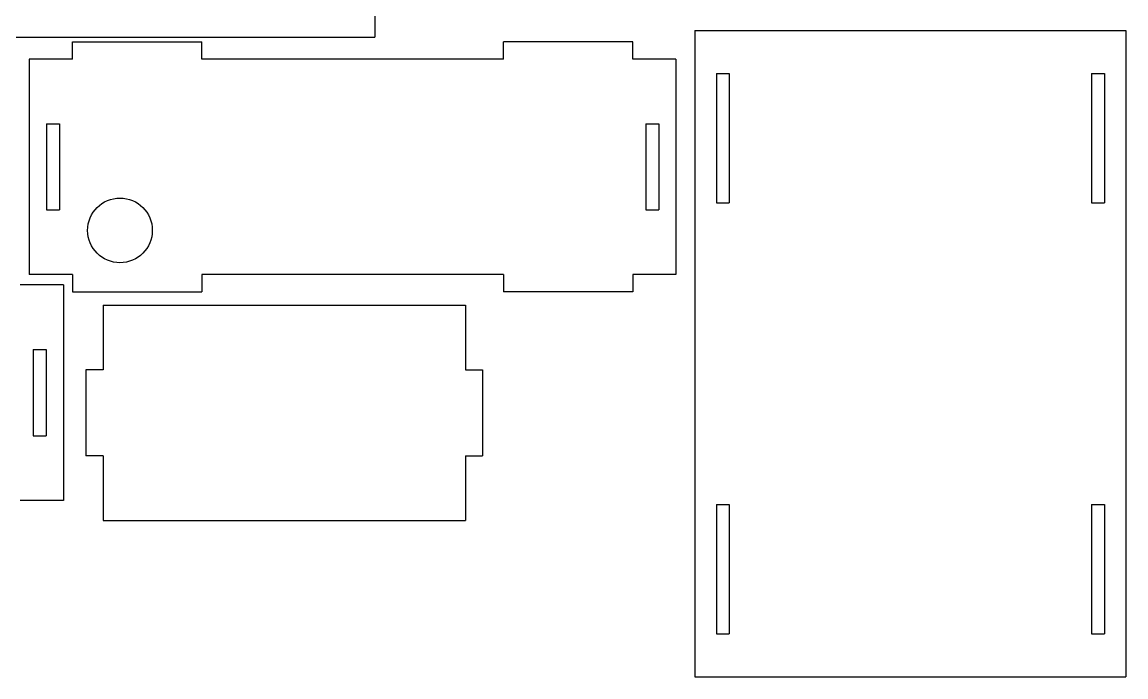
# Model space of a CAD drawing. Extents: x 13 to 416, y 516 to 820.
# Drawn here: x 159.6 to 415.6, y 516.4 to 668.4 of the extents above; entities that cross this region are included whole.
import ezdxf

# ---------------------------------------------------------------- set-up
doc = ezdxf.new("R2010")
doc.units = 0
doc.header["$LTSCALE"] = 12.7
doc.layers.add('SKETCHED_GEOMETRY', color=7, linetype='CONTINUOUS')

msp = doc.modelspace()

# ---------------------------------------------------------------- linework, layer by layer
at = {"layer": 'SKETCHED_GEOMETRY'}
for p, q in [((241.46, 679.85), (241.46, 664.85)), ((315.65, 666.42), (315.65, 516.42)), ((315.65, 666.42), (415.65, 666.42)), ((415.65, 666.42), (415.65, 516.42)), ((157.46, 664.85), (241.46, 664.85)), ((171.27, 659.77), (171.27, 663.77)), ((171.27, 663.77), (201.27, 663.77)), ((201.27, 659.77), (201.27, 663.77)), ((301.27, 663.77), (271.27, 663.77)), ((271.27, 659.77), (271.27, 663.77)), ((301.27, 659.77), (301.27, 663.77)), ((161.27, 659.77), (161.27, 609.77)), ((171.27, 659.77), (161.27, 659.77)), ((271.27, 659.77), (201.27, 659.77)), ((311.27, 659.77), (301.27, 659.77)), ((311.27, 659.77), (311.27, 609.77)), ((320.65, 656.42), (323.65, 656.42)), ((320.65, 656.42), (320.65, 626.42)), ((323.65, 656.42), (323.65, 626.42)), ((407.65, 656.42), (410.65, 656.42)), ((407.65, 656.42), (407.65, 626.42)), ((410.65, 656.42), (410.65, 626.42)), ((165.27, 644.77), (165.27, 624.77)), ((165.27, 644.77), (168.27, 644.77)), ((168.27, 644.77), (168.27, 624.77)), ((304.27, 644.77), (304.27, 624.77)), ((304.27, 644.77), (307.27, 644.77)), ((307.27, 644.77), (307.27, 624.77)), ((165.27, 624.77), (168.27, 624.77)), ((304.27, 624.77), (307.27, 624.77)), ((320.65, 626.42), (323.65, 626.42)), ((407.65, 626.42), (410.65, 626.42)), ((171.27, 609.77), (161.27, 609.77)), ((171.27, 609.77), (171.27, 605.77)), ((201.27, 609.77), (201.27, 605.77)), ((271.27, 609.77), (201.27, 609.77)), ((271.27, 609.77), (271.27, 605.77)), ((301.27, 609.77), (301.27, 605.77)), ((311.27, 609.77), (301.27, 609.77)), ((169.19, 607.38), (159.19, 607.38)), ((169.19, 607.38), (169.19, 557.38)), ((171.27, 605.77), (201.27, 605.77)), ((301.27, 605.77), (271.27, 605.77)), ((178.43, 602.71), (262.43, 602.71)), ((178.43, 602.71), (178.43, 587.71)), ((262.43, 602.71), (262.43, 587.71)), ((162.19, 592.38), (162.19, 572.38)), ((162.19, 592.38), (165.19, 592.38)), ((165.19, 592.38), (165.19, 572.38)), ((174.43, 587.71), (174.43, 567.71)), ((178.43, 587.71), (174.43, 587.71)), ((174.43, 587.71), (174.43, 567.71)), ((262.43, 587.71), (266.43, 587.71)), ((266.43, 587.71), (266.43, 567.71)), ((266.43, 587.71), (266.43, 567.71)), ((162.19, 572.38), (165.19, 572.38)), ((178.43, 567.71), (174.43, 567.71)), ((178.43, 567.71), (178.43, 552.71)), ((262.43, 567.71), (262.43, 552.71)), ((262.43, 567.71), (266.43, 567.71)), ((169.19, 557.38), (159.19, 557.38)), ((320.65, 556.42), (320.65, 526.42)), ((320.65, 556.42), (323.65, 556.42)), ((323.65, 556.42), (323.65, 526.42)), ((407.65, 556.42), (410.65, 556.42)), ((407.65, 556.42), (407.65, 526.42)), ((410.65, 556.42), (410.65, 526.42)), ((178.43, 552.71), (262.43, 552.71)), ((320.65, 526.42), (323.65, 526.42)), ((407.65, 526.42), (410.65, 526.42)), ((315.65, 516.42), (415.65, 516.42))]:
    msp.add_line(p, q, dxfattribs=at)
msp.add_circle((182.32, 620.03), 7.5, dxfattribs=at)

doc.saveas('drawing.dxf')
